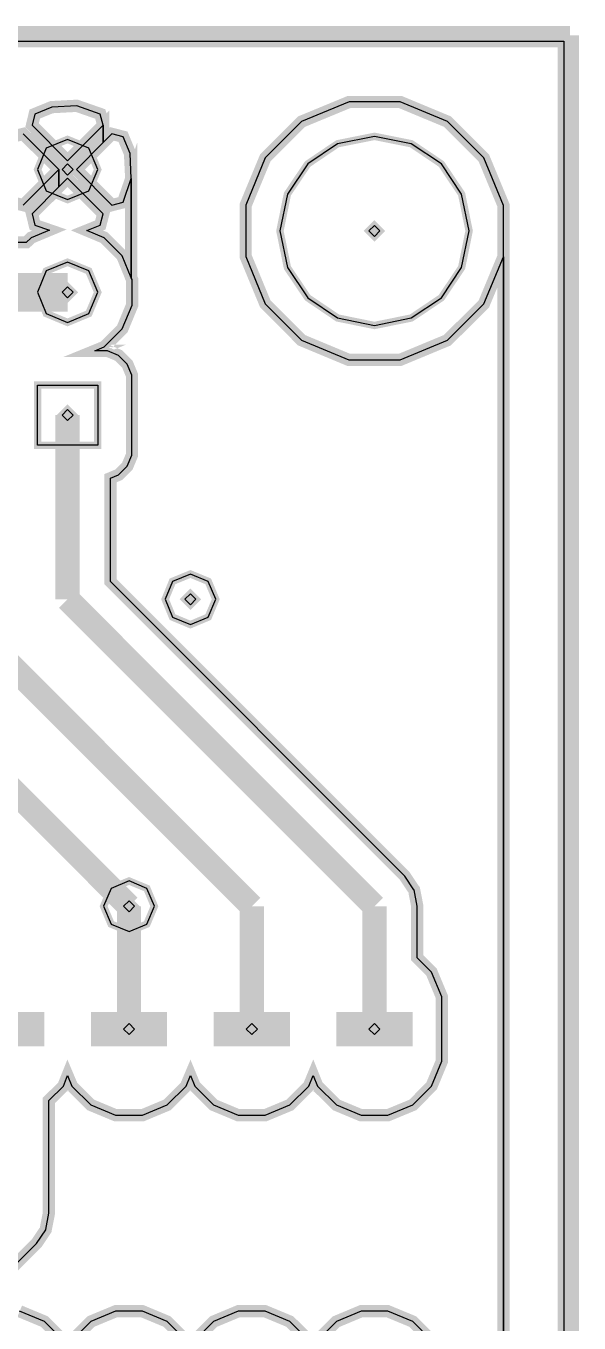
# Model space of a CAD drawing. Extents: x 0 to 6.22, y 0 to 4.04.
# Drawn here: x 5.773 to 6.224, y 2.985 to 4.041 of the extents above; entities that cross this region are included whole.
import ezdxf

# ---------------------------------------------------------------- set-up
doc = ezdxf.new("R2010")
doc.units = 0
doc.layers.get('0').update_dxf_attribs({"linetype": 'CONTINUOUS'})

msp = doc.modelspace()

# ---------------------------------------------------------------- linework, layer by layer
at = {"color": 0}
for points, const_width in [([(4.2478, 4.0335), (6.2164, 4.0335)], 0.015), ([(6.2164, 4.0335), (6.2164, 2.065)], 0.015), ([(4.2529, 4.0285), (6.2114, 4.0285), (6.2114, 2.07)], 0.01), ([(4.2529, 4.0285), (6.2114, 4.0285), (6.2114, 2.07)], 0.006), ([(6.1623, 2.07), (6.1623, 3.8949), (6.1463, 3.9335), (6.1167, 3.9631), (6.0782, 3.9791), (6.0365, 3.9791), (5.9978, 3.9631), (5.9683, 3.9336), (5.9523, 3.8951), (5.9523, 3.8533), (5.9683, 3.8147), (5.9978, 3.7851), (6.0362, 3.7691), (6.0781, 3.7691), (6.1166, 3.7851), (6.1463, 3.8146), (6.1623, 3.8531), (6.1623, 2.2449)], 0.01), ([(5.7559, 3.0235), (5.7819, 3.0495), (5.7894, 3.0607), (5.7894, 3.0608), (5.792, 3.0741), (5.792, 3.166), (5.8038, 3.1777), (5.8072, 3.1862), (5.8108, 3.1777), (5.8262, 3.1623), (5.8464, 3.1539), (5.8682, 3.1539), (5.8883, 3.1623), (5.9037, 3.1777), (5.9073, 3.1862), (5.9108, 3.1777), (5.9262, 3.1623), (5.9463, 3.1539), (5.9681, 3.1539), (5.9883, 3.1623), (6.0038, 3.1777), (6.0073, 3.1862), (6.0107, 3.1777), (6.0262, 3.1623), (6.0463, 3.1539), (6.0681, 3.1539), (6.0884, 3.1623), (6.1037, 3.1777), (6.1121, 3.1979), (6.1121, 3.2503), (6.1037, 3.2705), (6.0921, 3.2822), (6.0921, 3.3241), (6.0895, 3.3374), (6.0894, 3.3375), (6.0819, 3.3487), (5.8421, 3.5885), (5.8421, 3.6727), (5.8488, 3.6755), (5.8559, 3.6825), (5.8597, 3.6916), (5.8597, 3.7565), (5.8559, 3.7657), (5.8488, 3.7727), (5.8397, 3.7765), (5.8294, 3.7765), (5.837, 3.7796), (5.8518, 3.7943), (5.8598, 3.8136), (5.8598, 3.8345), (5.8591, 3.836), (5.8591, 3.9167), (5.8581, 3.9371), (5.8524, 3.9508), (5.8434, 3.9531), (5.8363, 3.946), (5.8363, 3.9602), (5.8339, 3.9693), (5.8147, 3.976), (5.7943, 3.9749), (5.7805, 3.9693), (5.7783, 3.9602), (5.8072, 3.9312), (5.8363, 3.9602), (5.8363, 3.946), (5.8144, 3.9241), (5.8434, 3.8951), (5.8524, 3.8974), (5.8591, 3.9167), (5.8591, 3.836), (5.8518, 3.8538), (5.8371, 3.8686), (5.823, 3.8745), (5.8339, 3.8789), (5.8363, 3.888), (5.8072, 3.917), (5.8002, 3.9099), (5.8002, 3.9241), (5.7711, 3.9531), (5.762, 3.9508)], 0.01), ([(5.7559, 3.0235), (5.7819, 3.0495), (5.7894, 3.0607), (5.7894, 3.0608), (5.792, 3.0741), (5.792, 3.166), (5.8038, 3.1777), (5.8072, 3.1862), (5.8108, 3.1777), (5.8262, 3.1623), (5.8464, 3.1539), (5.8682, 3.1539), (5.8883, 3.1623), (5.9037, 3.1777), (5.9073, 3.1862), (5.9108, 3.1777), (5.9262, 3.1623), (5.9463, 3.1539), (5.9681, 3.1539), (5.9883, 3.1623), (6.0038, 3.1777), (6.0073, 3.1862), (6.0107, 3.1777), (6.0262, 3.1623), (6.0463, 3.1539), (6.0681, 3.1539), (6.0884, 3.1623), (6.1037, 3.1777), (6.1121, 3.1979), (6.1121, 3.2503), (6.1037, 3.2705), (6.0921, 3.2822), (6.0921, 3.3241), (6.0895, 3.3374), (6.0894, 3.3375), (6.0819, 3.3487), (5.8421, 3.5885), (5.8421, 3.6727), (5.8488, 3.6755), (5.8559, 3.6825), (5.8597, 3.6916), (5.8597, 3.7565), (5.8559, 3.7657), (5.8488, 3.7727), (5.8397, 3.7765), (5.8294, 3.7765), (5.837, 3.7796), (5.8518, 3.7943), (5.8598, 3.8136), (5.8598, 3.8345), (5.8591, 3.836), (5.8591, 3.9167), (5.8581, 3.9371), (5.8524, 3.9508), (5.8434, 3.9531), (5.8363, 3.946), (5.8363, 3.9602), (5.8339, 3.9693), (5.8147, 3.976), (5.7943, 3.9749), (5.7805, 3.9693), (5.7783, 3.9602), (5.8072, 3.9312), (5.8363, 3.9602), (5.8363, 3.946), (5.8144, 3.9241), (5.8434, 3.8951), (5.8524, 3.8974), (5.8591, 3.9167), (5.8591, 3.836), (5.8518, 3.8538), (5.8371, 3.8686), (5.823, 3.8745), (5.8339, 3.8789), (5.8363, 3.888), (5.8072, 3.917), (5.8002, 3.9099), (5.8002, 3.9241), (5.7711, 3.9531), (5.762, 3.9508)], 0.006), ([(6.1623, 2.07), (6.1623, 3.8949), (6.1463, 3.9335), (6.1167, 3.9631), (6.0782, 3.9791), (6.0365, 3.9791), (5.9978, 3.9631), (5.9683, 3.9336), (5.9523, 3.8951), (5.9523, 3.8533), (5.9683, 3.8147), (5.9978, 3.7851), (6.0362, 3.7691), (6.0781, 3.7691), (6.1166, 3.7851), (6.1463, 3.8146), (6.1623, 3.8531), (6.1623, 2.2449)], 0.006), ([(5.8318, 3.9241), (5.8245, 3.9415), (5.8072, 3.9486), (5.7899, 3.9415), (5.7828, 3.9241), (5.7899, 3.9068), (5.8072, 3.8996), (5.8245, 3.9068), (5.8318, 3.9241)], 0.006), ([(6.1343, 3.8741), (6.1282, 3.9041), (6.1117, 3.9286), (6.0872, 3.9451), (6.0572, 3.9511), (6.0272, 3.9451), (6.0028, 3.9286), (5.9863, 3.9041), (5.9802, 3.8741), (5.9863, 3.8442), (6.0028, 3.8197), (6.0272, 3.8032), (6.0572, 3.7971), (6.0872, 3.8032), (6.1117, 3.8197), (6.1282, 3.8442), (6.1343, 3.8741)], 0.006), ([(5.762, 3.8974), (5.7711, 3.8951), (5.8002, 3.9241), (5.8002, 3.9099), (5.7783, 3.888), (5.7805, 3.8789), (5.7924, 3.8748), (5.7776, 3.8686), (5.7736, 3.8648), (5.7408, 3.8648)], 0.01), ([(5.762, 3.8974), (5.7711, 3.8951), (5.8002, 3.9241), (5.8002, 3.9099), (5.7783, 3.888), (5.7805, 3.8789), (5.7924, 3.8748), (5.7776, 3.8686), (5.7736, 3.8648), (5.7408, 3.8648)], 0.006), ([(5.8318, 3.8241), (5.8245, 3.8415), (5.8072, 3.8486), (5.7899, 3.8415), (5.7828, 3.8241), (5.7899, 3.8068), (5.8072, 3.7996), (5.8245, 3.8068), (5.8318, 3.8241)], 0.006), ([(4.6573, 3.8241), (5.8072, 3.8241)], 0.0315), ([(5.8072, 3.5741), (5.8072, 3.7241)], 0.0197), ([(5.9279, 3.5741), (5.9218, 3.5887), (5.9073, 3.5947), (5.8927, 3.5887), (5.8867, 3.5741), (5.8927, 3.5596), (5.9073, 3.5535), (5.9218, 3.5596), (5.9279, 3.5741)], 0.006), ([(5.6073, 3.5741), (5.8573, 3.3241)], 0.0197), ([(5.7073, 3.5741), (5.9573, 3.3241)], 0.0197), ([(6.0572, 3.3241), (5.8072, 3.5741)], 0.0197), ([(5.8779, 3.3241), (5.8718, 3.3387), (5.8573, 3.3447), (5.8427, 3.3387), (5.8366, 3.3241), (5.8427, 3.3096), (5.8573, 3.3035), (5.8718, 3.3096), (5.8779, 3.3241)], 0.006), ([(5.8573, 3.3241), (5.8573, 3.2241)], 0.0197), ([(5.9573, 3.3241), (5.9573, 3.2241)], 0.0197), ([(6.0572, 3.2241), (6.0572, 3.3241)], 0.0197), ([(5.7573, 3.2381), (5.7573, 3.2101)], 0.062), ([(5.8573, 3.2381), (5.8573, 3.2101)], 0.062), ([(5.9573, 3.2381), (5.9573, 3.2101)], 0.062), ([(6.0572, 3.2381), (6.0572, 3.2101)], 0.062), ([(5.8038, 2.9705), (5.7884, 2.9859), (5.7682, 2.9943)], 0.01), ([(5.8038, 2.9705), (5.7884, 2.9859), (5.7682, 2.9943)], 0.006), ([(5.9037, 2.9705), (5.8883, 2.9859), (5.8682, 2.9943), (5.8464, 2.9943), (5.8262, 2.9859), (5.8108, 2.9705)], 0.01), ([(5.9037, 2.9705), (5.8883, 2.9859), (5.8682, 2.9943), (5.8464, 2.9943), (5.8262, 2.9859), (5.8108, 2.9705)], 0.006), ([(6.0038, 2.9705), (5.9883, 2.9859), (5.9681, 2.9943), (5.9463, 2.9943), (5.9262, 2.9859), (5.9108, 2.9705)], 0.01), ([(6.0038, 2.9705), (5.9883, 2.9859), (5.9681, 2.9943), (5.9463, 2.9943), (5.9262, 2.9859), (5.9108, 2.9705)], 0.006), ([(6.1037, 2.9705), (6.0884, 2.9859), (6.0681, 2.9943), (6.0463, 2.9943), (6.0262, 2.9859), (6.0107, 2.9705)], 0.01), ([(6.1037, 2.9705), (6.0884, 2.9859), (6.0681, 2.9943), (6.0463, 2.9943), (6.0262, 2.9859), (6.0107, 2.9705)], 0.006)]:
    msp.add_lwpolyline(points, dxfattribs=dict(at, const_width=const_width))
for points in [[(4.2529, 4.0285), (6.2114, 4.0285), (6.2114, 2.07)], [(5.7559, 3.0235), (5.7819, 3.0495), (5.7894, 3.0607), (5.7894, 3.0608), (5.792, 3.0741), (5.792, 3.166), (5.8038, 3.1777), (5.8072, 3.1862), (5.8108, 3.1777), (5.8262, 3.1623), (5.8464, 3.1539), (5.8682, 3.1539), (5.8883, 3.1623), (5.9037, 3.1777), (5.9073, 3.1862), (5.9108, 3.1777), (5.9262, 3.1623), (5.9463, 3.1539), (5.9681, 3.1539), (5.9883, 3.1623), (6.0038, 3.1777), (6.0073, 3.1862), (6.0107, 3.1777), (6.0262, 3.1623), (6.0463, 3.1539), (6.0681, 3.1539), (6.0884, 3.1623), (6.1037, 3.1777), (6.1121, 3.1979), (6.1121, 3.2503), (6.1037, 3.2705), (6.0921, 3.2822), (6.0921, 3.3241), (6.0895, 3.3374), (6.0894, 3.3375), (6.0819, 3.3487), (5.8421, 3.5885), (5.8421, 3.6727), (5.8488, 3.6755), (5.8559, 3.6825), (5.8597, 3.6916), (5.8597, 3.7565), (5.8559, 3.7657), (5.8488, 3.7727), (5.8397, 3.7765), (5.8294, 3.7765), (5.837, 3.7796), (5.8518, 3.7943), (5.8598, 3.8136), (5.8598, 3.8345), (5.8591, 3.836), (5.8591, 3.9167), (5.8581, 3.9371), (5.8524, 3.9508), (5.8434, 3.9531), (5.8363, 3.946), (5.8363, 3.9602), (5.8339, 3.9693), (5.8147, 3.976), (5.7943, 3.9749), (5.7805, 3.9693), (5.7783, 3.9602), (5.8072, 3.9312), (5.8363, 3.9602), (5.8363, 3.946), (5.8144, 3.9241), (5.8434, 3.8951), (5.8524, 3.8974), (5.8591, 3.9167), (5.8591, 3.836), (5.8518, 3.8538), (5.8371, 3.8686), (5.823, 3.8745), (5.8339, 3.8789), (5.8363, 3.888), (5.8072, 3.917), (5.8002, 3.9099), (5.8002, 3.9241), (5.7711, 3.9531)], [(6.1623, 2.07), (6.1623, 3.8949), (6.1463, 3.9335), (6.1167, 3.9631), (6.0782, 3.9791), (6.0365, 3.9791), (5.9978, 3.9631), (5.9683, 3.9336), (5.9523, 3.8951), (5.9523, 3.8533), (5.9683, 3.8147), (5.9978, 3.7851), (6.0362, 3.7691), (6.0781, 3.7691), (6.1166, 3.7851), (6.1463, 3.8146), (6.1623, 3.8531), (6.1623, 2.2449)], [(6.1343, 3.8741), (6.1282, 3.9041), (6.1117, 3.9286), (6.0872, 3.9451), (6.0572, 3.9511), (6.0272, 3.9451), (6.0028, 3.9286), (5.9863, 3.9041), (5.9802, 3.8741), (5.9863, 3.8442), (6.0028, 3.8197), (6.0272, 3.8032), (6.0572, 3.7971), (6.0872, 3.8032), (6.1117, 3.8197), (6.1282, 3.8442), (6.1343, 3.8741)], [(5.8318, 3.9241), (5.8245, 3.9415), (5.8072, 3.9486), (5.7899, 3.9415), (5.7828, 3.9241), (5.7899, 3.9068), (5.8072, 3.8996), (5.8245, 3.9068), (5.8318, 3.9241)], [(5.7711, 3.8951), (5.8002, 3.9241), (5.8002, 3.9099), (5.7783, 3.888), (5.7805, 3.8789), (5.7924, 3.8748), (5.7776, 3.8686), (5.7736, 3.8648), (5.7408, 3.8648)], [(5.8318, 3.8241), (5.8245, 3.8415), (5.8072, 3.8486), (5.7899, 3.8415), (5.7828, 3.8241), (5.7899, 3.8068), (5.8072, 3.7996), (5.8245, 3.8068), (5.8318, 3.8241)], [(5.9279, 3.5741), (5.9218, 3.5887), (5.9073, 3.5947), (5.8927, 3.5887), (5.8867, 3.5741), (5.8927, 3.5596), (5.9073, 3.5535), (5.9218, 3.5596), (5.9279, 3.5741)], [(5.8779, 3.3241), (5.8718, 3.3387), (5.8573, 3.3447), (5.8427, 3.3387), (5.8366, 3.3241), (5.8427, 3.3096), (5.8573, 3.3035), (5.8718, 3.3096), (5.8779, 3.3241)], [(5.8038, 2.9705), (5.7884, 2.9859), (5.7682, 2.9943)], [(5.9037, 2.9705), (5.8883, 2.9859), (5.8682, 2.9943), (5.8464, 2.9943), (5.8262, 2.9859), (5.8108, 2.9705)], [(6.0038, 2.9705), (5.9883, 2.9859), (5.9681, 2.9943), (5.9463, 2.9943), (5.9262, 2.9859), (5.9108, 2.9705)], [(6.1037, 2.9705), (6.0884, 2.9859), (6.0681, 2.9943), (6.0463, 2.9943), (6.0262, 2.9859), (6.0107, 2.9705)]]:
    msp.add_lwpolyline(points, dxfattribs=at)
at = {"color": 7, "const_width": 0.006}
for points in [[(5.8117, 3.9241), (5.8072, 3.9286), (5.8027, 3.9241), (5.8072, 3.9196), (5.8117, 3.9241)], [(6.0617, 3.8741), (6.0572, 3.8786), (6.0527, 3.8741), (6.0572, 3.8696), (6.0617, 3.8741)], [(5.8117, 3.8241), (5.8072, 3.8286), (5.8027, 3.8241), (5.8072, 3.8196), (5.8117, 3.8241)], [(5.8117, 3.7241), (5.8072, 3.7286), (5.8027, 3.7241), (5.8072, 3.7196), (5.8117, 3.7241)], [(5.9118, 3.5741), (5.9073, 3.5786), (5.9028, 3.5741), (5.9073, 3.5696), (5.9118, 3.5741)], [(5.8618, 3.3241), (5.8573, 3.3286), (5.8528, 3.3241), (5.8573, 3.3196), (5.8618, 3.3241)], [(5.8618, 3.2241), (5.8573, 3.2286), (5.8528, 3.2241), (5.8573, 3.2196), (5.8618, 3.2241)], [(5.9618, 3.2241), (5.9573, 3.2286), (5.9527, 3.2241), (5.9573, 3.2196), (5.9618, 3.2241)], [(6.0617, 3.2241), (6.0572, 3.2286), (6.0527, 3.2241), (6.0572, 3.2196), (6.0617, 3.2241)]]:
    msp.add_lwpolyline(points, dxfattribs=at)
at = {"color": 7}
for points in [[(5.8117, 3.9241), (5.8072, 3.9286), (5.8027, 3.9241), (5.8072, 3.9196), (5.8117, 3.9241)], [(6.0617, 3.8741), (6.0572, 3.8786), (6.0527, 3.8741), (6.0572, 3.8696), (6.0617, 3.8741)], [(5.8117, 3.8241), (5.8072, 3.8286), (5.8027, 3.8241), (5.8072, 3.8196), (5.8117, 3.8241)], [(5.8117, 3.7241), (5.8072, 3.7286), (5.8027, 3.7241), (5.8072, 3.7196), (5.8117, 3.7241)], [(5.9118, 3.5741), (5.9073, 3.5786), (5.9028, 3.5741), (5.9073, 3.5696), (5.9118, 3.5741)], [(5.8618, 3.3241), (5.8573, 3.3286), (5.8528, 3.3241), (5.8573, 3.3196), (5.8618, 3.3241)], [(5.8618, 3.2241), (5.8573, 3.2286), (5.8528, 3.2241), (5.8573, 3.2196), (5.8618, 3.2241)], [(5.9618, 3.2241), (5.9573, 3.2286), (5.9527, 3.2241), (5.9573, 3.2196), (5.9618, 3.2241)], [(6.0617, 3.2241), (6.0572, 3.2286), (6.0527, 3.2241), (6.0572, 3.2196), (6.0617, 3.2241)]]:
    msp.add_lwpolyline(points, dxfattribs=at)
at = {"color": 0, "const_width": 0.006}
msp.add_lwpolyline([(5.7828, 3.7486), (5.7828, 3.6996), (5.8318, 3.6996), (5.8318, 3.7486), (5.7828, 3.7486)], close=True, dxfattribs=at)
at = {"color": 0}
msp.add_lwpolyline([(5.7828, 3.7486), (5.8318, 3.7486), (5.8318, 3.6996), (5.7828, 3.6996), (5.7828, 3.7486)], close=True, dxfattribs=at)

doc.saveas('drawing.dxf')
